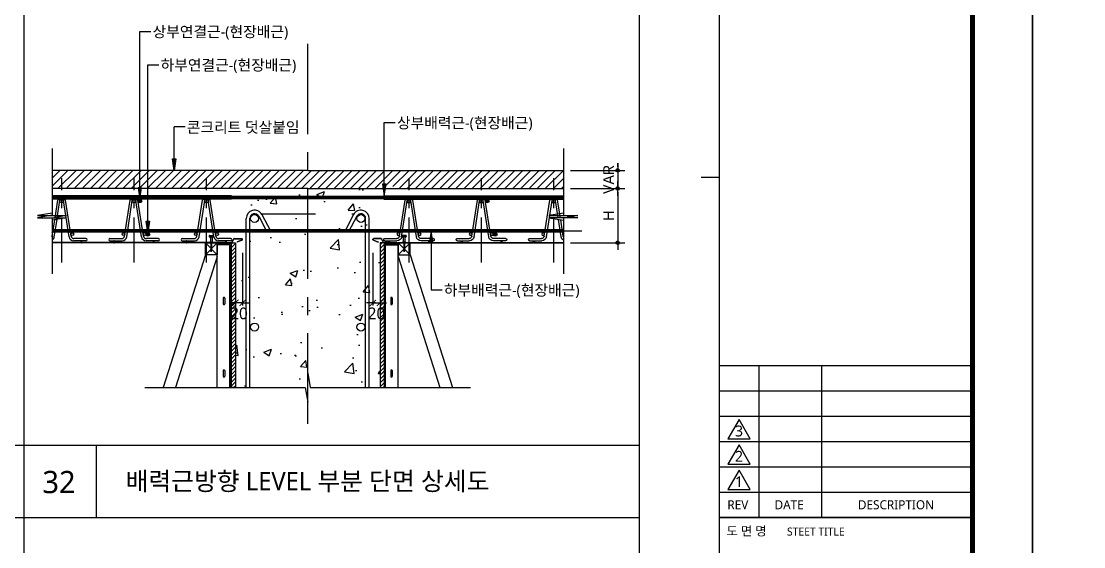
# Model space of a CAD drawing. Extents: x 10983 to 44623, y -18406 to 11294.
# Drawn here: x 33418 to 36354, y -4660 to -3208 of the extents above; entities that cross this region are included whole.
import ezdxf
from ezdxf.enums import TextEntityAlignment as Align

# ---------------------------------------------------------------- set-up
doc = ezdxf.new("R2010")
doc.units = 0
doc.header["$LTSCALE"] = 100
doc.header["$MEASUREMENT"] = 0
doc.header["$PDMODE"] = 3
doc.header["$PDSIZE"] = 10
for name, pattern in [('CEN', [62, 60, -1, 0, -1]), ('CENTERX2', [4, 2.5, -0.5, 0.5, -0.5]), ('HID', [2.5, 1.5, -1])]:
    doc.linetypes.add(name, pattern=pattern)
doc.layers.get('0').update_dxf_attribs({"linetype": 'CONTINUOUS'})
doc.layers.get('Defpoints').update_dxf_attribs({"color": 165, "linetype": 'CONTINUOUS'})
for name, color, linetype in [('-상부연결근', 4, 'CONTINUOUS'), ('-하부배력근', 3, 'CONTINUOUS'), ('-하부연결근', 4, 'CONTINUOUS'), ('DECK-CEN', 1, 'CEN'), ('DECK-CON', 2, 'CONTINUOUS'), ('DECK-DIM', 255, 'CONTINUOUS'), ('DECK-ETC STEEL', 6, 'CONTINUOUS'), ('DECK-HATCH', 251, 'CONTINUOUS'), ('DECK-LATTICE', 7, 'CONTINUOUS'), ('DECK-MAIN BAR', 2, 'CONTINUOUS'), ('DECK-PG', 4, 'CONTINUOUS'), ('DECK-RC', 251, 'CONTINUOUS'), ('DECK-RC(ETC)', 252, 'CONTINUOUS'), ('DECK-TABLE', 7, 'CONTINUOUS'), ('DECK-TEXT', 7, 'CONTINUOUS'), ('DECK-TITLE TEXT', 3, 'CONTINUOUS'), ('DECK-TRANS', 3, 'CONTINUOUS'), ('form', 7, 'CONTINUOUS'), ('form_TEX', 7, 'CONTINUOUS'), ('REVISION1', 10, 'CONTINUOUS')]:
    doc.layers.add(name, color=color, linetype=linetype)
doc.styles.get("Standard").update_dxf_attribs({"font": ''})
doc.styles.add('VICON TEXT', font='malgun.ttf')
doc.styles.add('돋음', font='Dotum.ttf')
doc.styles.add('맑은고딕', font='malgun.ttf')
doc.styles.get('STANDARD').set_extended_font_data('Haansoft Dotum')
doc.dimstyles.get("Standard").update_dxf_attribs({"dimtxt": 0.18, "dimasz": 0.18, "dimexe": 0.18, "dimexo": 0.0625, "dimgap": 0.09, "dimtad": 0, "dimtih": 1, "dimtoh": 1, "dimdec": 4, "dimzin": 0, "dimdsep": 46, "dimtxsty": 'STANDARD', "dimcen": 0.09, "dimadec": 0, "dimazin": 0, "dimtfac": 1, "dimtdec": 4, "dimtofl": 0, "dimtmove": 0, "dimatfit": 3, "dimfxl": 1, "dimtolj": 1, "dimtzin": 0, "dimarcsym": 0})
doc.dimstyles.new('STDECK-DIM 2', dxfattribs={"dimscale": 2.5, "dimtxt": 12, "dimasz": 7, "dimexe": 3, "dimexo": 3, "dimgap": 3, "dimtad": 1, "dimdec": 0, "dimlunit": 6, "dimtxsty": 'VICON TEXT', "dimblk": 'ARCHTICK', "dimcen": 2.5, "dimclrd": 7, "dimclre": 7, "dimclrt": 6, "dimadec": 0, "dimazin": 0, "dimtfac": 1, "dimtdec": 0, "dimtix": 1, "dimtmove": 0, "dimatfit": 3, "dimfxl": 1, "dimarcsym": 0})
pattern_1 = [(45, (6451.725, -5287.8665), (-5.3033009, 5.3033009), [])]

# ---------------------------------------------------------------- blocks, each defined once
blk = doc.blocks.new('DIMDOT')
at = {"color": 0}
blk.add_line((-2, 0), (2, 0), dxfattribs=at)
for radius in [0.5, 0.25]:
    blk.add_circle((0, 0), radius, dxfattribs=at)
blk = doc.blocks.new('*D195')
at = {"layer": 'DECK-DIM', "linetype": 'ByBlock', "lineweight": -2}
for p, q in [((35066.2, -3609.9), (35066.2, -3599.9)), ((34936.2, -3619.9), (35086.2, -3619.9)), ((35066.2, -3619.9), (35066.2, -3669.9)), ((34936.2, -3669.9), (35086.2, -3669.9)), ((35066.2, -3679.9), (35066.2, -3689.9))]:
    blk.add_line(p, q, dxfattribs=at)
at = {"layer": 'Defpoints', "color": 0, "ltscale": 0.5}
for p in [(34916.2, -3619.9), (34916.2, -3669.9), (35066.2, -3669.9)]:
    blk.add_point(p, dxfattribs=at)
at = {"layer": 'DECK-DIM', "lineweight": -2, "ltscale": 0.5, "xscale": 10, "yscale": 10, "zscale": 10}
for p, rotation in [((35066.2, -3619.9), 270), ((35066.2, -3669.9), 90)]:
    blk.add_blockref('DIMDOT', p, dxfattribs=dict(at, rotation=rotation))
at = {"layer": 'DECK-DIM', "color": 6, "ltscale": 0.5, "insert": (35041.2, -3644.9), "char_height": 30, "attachment_point": 5, "rotation": 90, "style": '돋음'}
blk.add_mtext('\\A1;VAR', dxfattribs=at)
blk = doc.blocks.new('*D196')
at = {"layer": 'DECK-DIM', "linetype": 'ByBlock', "lineweight": -2}
for p, q in [((34936.2, -3669.9), (35086.2, -3669.9)), ((35066.2, -3679.9), (35066.2, -3809.9)), ((34936.2, -3819.9), (35086.2, -3819.9))]:
    blk.add_line(p, q, dxfattribs=at)
at = {"layer": 'Defpoints', "color": 0, "ltscale": 0.5}
for p in [(34916.2, -3669.9), (34916.2, -3819.9), (35066.2, -3819.9)]:
    blk.add_point(p, dxfattribs=at)
at = {"layer": 'DECK-DIM', "lineweight": -2, "ltscale": 0.5, "xscale": 10, "yscale": 10, "zscale": 10}
for p, rotation in [((35066.2, -3669.9), 90), ((35066.2, -3819.9), 270)]:
    blk.add_blockref('DIMDOT', p, dxfattribs=dict(at, rotation=rotation))
at = {"layer": 'DECK-DIM', "color": 6, "ltscale": 0.5, "insert": (35041.2, -3744.9), "char_height": 30, "attachment_point": 5, "rotation": 90, "style": '돋음'}
blk.add_mtext('\\A1;H', dxfattribs=at)
blk = doc.blocks.new('_ArchTick')
at = {"color": 0, "linetype": 'ByBlock', "const_width": 0.15}
blk.add_lwpolyline([(-0.5, -0.5), (0.5, 0.5)], dxfattribs=at)
blk = doc.blocks.new('*D197')
at = {"layer": 'DECK-DIM', "color": 7, "lineweight": -2}
for p, q in [((34009.5, -3847.4), (34009.5, -3993.5)), ((34029.5, -3847.4), (34029.5, -3993.5)), ((34009.5, -3986), (33992, -3986)), ((34029.5, -3986), (34009.5, -3986)), ((34029.5, -3986), (34047, -3986))]:
    blk.add_line(p, q, dxfattribs=at)
at = {"layer": 'Defpoints', "color": 0, "ltscale": 0.5}
for p in [(34009.5, -3839.9), (34029.5, -3839.9), (34009.5, -3986)]:
    blk.add_point(p, dxfattribs=at)
at = {"layer": 'DECK-DIM', "color": 7, "lineweight": -2, "ltscale": 0.5, "xscale": 17.5, "yscale": 17.5, "zscale": 17.5}
blk.add_blockref('_ArchTick', (34009.5, -3986), dxfattribs=at)
at = {"layer": 'DECK-DIM', "color": 7, "lineweight": -2, "ltscale": 0.5, "xscale": 17.5, "yscale": 17.5, "zscale": 17.5, "rotation": 180}
blk.add_blockref('_ArchTick', (34029.5, -3986), dxfattribs=at)
at = {"layer": 'DECK-DIM', "color": 6, "ltscale": 0.5, "insert": (34019.5, -4015.3), "char_height": 32.5, "attachment_point": 5, "style": 'VICON TEXT'}
blk.add_mtext('20', dxfattribs=at)
blk = doc.blocks.new('*D198')
at = {"layer": 'DECK-DIM', "color": 7, "lineweight": -2}
for p, q in [((34389.5, -3847.4), (34389.5, -3993.5)), ((34409.5, -3847.4), (34409.5, -3993.5)), ((34389.5, -3986), (34372, -3986)), ((34389.5, -3986), (34409.5, -3986)), ((34409.5, -3986), (34427, -3986))]:
    blk.add_line(p, q, dxfattribs=at)
at = {"layer": 'Defpoints', "color": 0, "ltscale": 0.5}
for p in [(34389.5, -3839.9), (34409.5, -3839.9), (34409.5, -3986)]:
    blk.add_point(p, dxfattribs=at)
at = {"layer": 'DECK-DIM', "color": 7, "lineweight": -2, "ltscale": 0.5, "xscale": 17.5, "yscale": 17.5, "zscale": 17.5}
blk.add_blockref('_ArchTick', (34389.5, -3986), dxfattribs=at)
at = {"layer": 'DECK-DIM', "color": 7, "lineweight": -2, "ltscale": 0.5, "xscale": 17.5, "yscale": 17.5, "zscale": 17.5, "rotation": 180}
blk.add_blockref('_ArchTick', (34409.5, -3986), dxfattribs=at)
at = {"layer": 'DECK-DIM', "color": 6, "ltscale": 0.5, "insert": (34399.5, -4015.3), "char_height": 32.5, "attachment_point": 5, "style": 'VICON TEXT'}
blk.add_mtext('20', dxfattribs=at)
blk = doc.blocks.new('tg4')
at = {"layer": 'DECK-MAIN BAR'}
h = blk.add_hatch(color=256, dxfattribs=at)
h.dxf.hatch_style = 1
h.paths.add_polyline_path([(7710.5, 42136.7, 0.414214), (7705.5, 42131.7, 0.414214), (7710.5, 42126.7)])
h.paths.add_polyline_path([(7735.8, 42040.8, 1), (7743.8, 42040.8, 1)])
h.paths.add_polyline_path([(7710.5, 42136.7), (7710.5, 42126.7, 0.414214), (7715.5, 42131.7, 0.414214)])
edge = h.paths.add_edge_path()
edge.add_line((7683.8, 42043.8), (7683.8, 42037.7))
edge.add_arc((7681.2, 42040.7), 4, 310.4298, 409.5702)
h = blk.add_hatch(color=256, dxfattribs=at)
h.dxf.hatch_style = 1
h.paths.add_polyline_path([(7877.2, 42040.7, 1), (7885.2, 42040.7, 1)])
h.paths.add_polyline_path([(7910.5, 42136.7, 0.414214), (7905.5, 42131.7, 0.414214), (7910.5, 42126.7)])
h.paths.add_polyline_path([(7935.8, 42040.8, 1), (7943.8, 42040.8, 1)])
h.paths.add_polyline_path([(7910.5, 42136.7), (7910.5, 42126.7, 0.414214), (7915.5, 42131.7, 0.414214)])
h = blk.add_hatch(color=256, dxfattribs=at)
h.dxf.hatch_style = 1
h.paths.add_polyline_path([(8077.2, 42040.7, 1), (8085.2, 42040.7, 1)])
h.paths.add_polyline_path([(8110.5, 42136.7, 0.414214), (8105.5, 42131.7, 0.414214), (8110.5, 42126.7)])
h.paths.add_polyline_path([(8135.8, 42040.8, 1), (8143.8, 42040.8, 1)])
h.paths.add_polyline_path([(8110.5, 42136.7), (8110.5, 42126.7, 0.414214), (8115.5, 42131.7, 0.414214)])
at = {"layer": 'DECK-CEN', "linetype": 'CENTERX2', "ltscale": 0.5}
for p, q in [((7710.5, 41961.8), (7710.5, 42195.4)), ((7910.5, 41961.8), (7910.5, 42195.4)), ((8110.5, 41961.8), (8110.5, 42195.4))]:
    blk.add_line(p, q, dxfattribs=at)
at = {"layer": 'DECK-LATTICE', "ltscale": 0.5}
for p, q in [((8179.9, 42146.7), (7683.8, 42146.7)), ((8179.9, 42136.7), (7683.8, 42136.7)), ((7692.2, 42085.7), (7699.7, 42134.3)), ((7698.3, 42085.7), (7705.7, 42133.6)), ((7730.8, 42033.2), (7715.2, 42133.6)), ((7736.6, 42035), (7721.2, 42134.3)), ((7884.3, 42035), (7899.7, 42134.3)), ((7890.1, 42033.2), (7905.7, 42133.6)), ((7930.8, 42033.2), (7915.2, 42133.6)), ((7936.6, 42035), (7921.2, 42134.3)), ((8084.3, 42035), (8099.7, 42134.3)), ((8090.1, 42033.2), (8105.7, 42133.6)), ((8130.8, 42033.2), (8115.2, 42133.6)), ((8136.6, 42035), (8121.2, 42134.3)), ((7690.1, 42033.2), (7697.6, 42081.1)), ((7684.3, 42035), (7691.3, 42080)), ((7777.5, 42028.2), (7744.5, 42028.2)), ((7843.5, 42028.2), (7876.4, 42028.2)), ((7977.5, 42028.2), (7944.5, 42028.2)), ((8043.5, 42028.2), (8076.4, 42028.2)), ((8177.5, 42028.2), (8144.5, 42028.2)), ((7777.5, 42022.2), (7743.7, 42022.2)), ((7843.5, 42022.2), (7877.3, 42022.2)), ((7977.5, 42022.2), (7943.7, 42022.2)), ((8043.5, 42022.2), (8077.3, 42022.2)), ((8177.5, 42022.2), (8143.7, 42022.2))]:
    blk.add_line(p, q, dxfattribs=at)
for centre, radius, start, end in [((7702.7, 42133.7), 3.01, 349.5852, 169.9415), ((7718.2, 42133.7), 3.01, 10.0585, 190.4148), ((7902.7, 42133.7), 3.01, 349.5852, 169.9415), ((7918.2, 42133.7), 3.01, 10.0585, 190.4148), ((8102.7, 42133.7), 3.01, 349.5852, 169.9415), ((8118.2, 42133.7), 3.01, 10.0585, 190.4148), ((7676.4, 42036.2), 8, 336.4782, 351.1777), ((7677.3, 42035.2), 13, 299.8906, 351.1777), ((7743.7, 42035.2), 13, 188.8223, 270), ((7744.5, 42036.2), 8, 188.8223, 270), ((7777.5, 42025.2), 3, 270, 90), ((7843.5, 42025.2), 3, 90, 270), ((7876.4, 42036.2), 8, 270, 351.1777), ((7877.3, 42035.2), 13, 270, 351.1777), ((7943.7, 42035.2), 13, 188.8223, 270), ((7944.5, 42036.2), 8, 188.8223, 270), ((7977.5, 42025.2), 3, 270, 90), ((8043.5, 42025.2), 3, 90, 270), ((8076.4, 42036.2), 8, 270, 351.1777), ((8077.3, 42035.2), 13, 270, 351.1777), ((8143.7, 42035.2), 13, 188.8223, 270), ((8144.5, 42036.2), 8, 188.8223, 270), ((8177.5, 42025.2), 3, 270, 90)]:
    blk.add_arc(centre, radius, start, end, dxfattribs=at)
at = {"layer": 'DECK-MAIN BAR', "ltscale": 0.5}
for centre, radius in [((7710.5, 42131.7), 5), ((7910.5, 42131.7), 5), ((8110.5, 42131.7), 5), ((7739.8, 42040.8), 4), ((7881.2, 42040.7), 4), ((7939.8, 42040.8), 4), ((8081.2, 42040.7), 4), ((8139.8, 42040.8), 4)]:
    blk.add_circle(centre, radius, dxfattribs=at)
blk.add_arc((7681.2, 42040.7), 4, 310.4298, 49.5702, dxfattribs=at)
at = {"layer": 'DECK-PG'}
for p, q in [((8180.8, 42017.8), (8186.1, 42027.5)), ((8181.3, 42017.5), (8186.6, 42027.2)), ((8187.4, 42028.2), (8208.1, 42028.2)), ((8187.4, 42027.7), (8208.1, 42027.7)), ((8208.7, 42023.9), (8195.4, 42019.1)), ((8208.6, 42023.9), (8195.4, 42019.1)), ((8208.9, 42023.5), (8195.5, 42018.6)), ((7764, 42021.2), (7764, 42018.7)), ((7764.5, 42018.7), (7764.5, 42021.2)), ((7765, 42021.2), (7765, 42017.5)), ((7765, 42018.7), (7765, 42020.7)), ((7765.5, 42021.2), (7765.5, 42017.2)), ((7766, 42017.5), (7766, 42021.2)), ((7854, 42021.2), (7854, 42018.7)), ((7854.5, 42018.7), (7854.5, 42021.2)), ((7855, 42021.2), (7855, 42017.5)), ((7855, 42018.7), (7855, 42020.7)), ((7855.5, 42021.2), (7855.5, 42017.2)), ((7856, 42017.5), (7856, 42021.2)), ((7964, 42021.2), (7964, 42018.7)), ((7964.5, 42018.7), (7964.5, 42021.2)), ((7965, 42021.2), (7965, 42017.5)), ((7965, 42018.7), (7965, 42020.7)), ((7965.5, 42021.2), (7965.5, 42017.2)), ((7966, 42017.5), (7966, 42021.2)), ((8054, 42021.2), (8054, 42018.7)), ((8054.5, 42018.7), (8054.5, 42021.2)), ((8055, 42021.2), (8055, 42017.5)), ((8055, 42018.7), (8055, 42020.7)), ((8055.5, 42021.2), (8055.5, 42017.2)), ((8056, 42017.5), (8056, 42021.2)), ((8164, 42021.2), (8164, 42018.7)), ((8164.5, 42018.7), (8164.5, 42021.2)), ((8165, 42021.2), (8165, 42017.5)), ((8165, 42018.7), (8165, 42020.7)), ((8165.5, 42021.2), (8165.5, 42017.2)), ((8166, 42017.5), (8166, 42021.2)), ((8166, 42016.7), (8179.9, 42016.7)), ((8166.2, 42017.2), (8179.9, 42017.2)), ((8195.4, 42019.1), (8195.5, 42018.6))]:
    blk.add_line(p, q, dxfattribs=at)
at = {"layer": 'DECK-PG', "ltscale": 0.5}
for p, q in [((7764.7, 42017.2), (7683.8, 42017.2)), ((7765, 42016.7), (7683.8, 42016.7)), ((7855, 42016.7), (7766, 42016.7)), ((7854.7, 42017.2), (7766.2, 42017.2)), ((7965, 42016.7), (7856, 42016.7)), ((7964.7, 42017.2), (7856.2, 42017.2)), ((8055, 42016.7), (7966, 42016.7)), ((8054.7, 42017.2), (7966.2, 42017.2)), ((8165, 42016.7), (8056, 42016.7)), ((8164.7, 42017.2), (8056.2, 42017.2))]:
    blk.add_line(p, q, dxfattribs=at)
at = {"layer": 'DECK-PG'}
for centre, radius, start, end in [((8187.4, 42026.8), 1.46, 90, 151.3895), ((8187.4, 42026.8), 0.955, 90, 151.3895), ((8208.1, 42025.8), 2.46, 290, 90), ((8208.1, 42025.8), 1.96, 290, 90), ((7765, 42021.2), 1, 0, 180), ((7765, 42021.2), 1, 0, 180), ((7764.5, 42018.7), 0.5, 180, 0), ((7765, 42021.2), 0.5, 0, 180), ((7764.7, 42017.5), 0.25, 270, 0), ((7765, 42017.2), 0.5, 270, 0), ((7766, 42017.2), 0.5, 180, 270), ((7766.2, 42017.5), 0.25, 180, 270), ((7855, 42021.2), 1, 0, 180), ((7855, 42021.2), 1, 0, 180), ((7854.5, 42018.7), 0.5, 180, 0), ((7855, 42021.2), 0.5, 0, 180), ((7854.7, 42017.5), 0.25, 270, 0), ((7855, 42017.2), 0.5, 270, 0), ((7856, 42017.2), 0.5, 180, 270), ((7856.2, 42017.5), 0.25, 180, 270), ((7965, 42021.2), 1, 0, 180), ((7965, 42021.2), 1, 0, 180), ((7964.5, 42018.7), 0.5, 180, 0), ((7965, 42021.2), 0.5, 0, 180), ((7964.7, 42017.5), 0.25, 270, 0), ((7965, 42017.2), 0.5, 270, 0), ((7966, 42017.2), 0.5, 180, 270), ((7966.2, 42017.5), 0.25, 180, 270), ((8055, 42021.2), 1, 0, 180), ((8055, 42021.2), 1, 0, 180), ((8054.5, 42018.7), 0.5, 180, 0), ((8055, 42021.2), 0.5, 0, 180), ((8054.7, 42017.5), 0.25, 270, 0), ((8055, 42017.2), 0.5, 270, 0), ((8056, 42017.2), 0.5, 180, 270), ((8056.2, 42017.5), 0.25, 180, 270), ((8165, 42021.2), 1, 0, 180), ((8165, 42021.2), 1, 0, 180), ((8164.5, 42018.7), 0.5, 180, 0), ((8165, 42021.2), 0.5, 0, 180), ((8164.7, 42017.5), 0.25, 270, 0), ((8165, 42017.2), 0.5, 270, 0), ((8166, 42017.2), 0.5, 180, 270), ((8166.2, 42017.5), 0.25, 180, 270), ((8179.9, 42018.3), 1.05, 270, 331.3895), ((8179.9, 42018.3), 1.55, 270, 331.3895)]:
    blk.add_arc(centre, radius, start, end, dxfattribs=at)

msp = doc.modelspace()

# ---------------------------------------------------------------- hatches: boundary and pattern name
at = {"layer": '-상부연결근', "linetype": 'ByBlock'}
h = msp.add_hatch(color=0, dxfattribs=at)
h.paths.add_polyline_path([(33750.3, -3668.4), (33745.6, -3668.4), (33745.6, -3699.9)])
h.paths.add_polyline_path([(33745.6, -3668.4), (33740.9, -3668.4), (33745.6, -3699.9)])
at = {"layer": '-상부연결근'}
h = msp.add_hatch(color=256, dxfattribs=at)
h.dxf.hatch_style = 1
h.paths.add_polyline_path([(33750.6, -3704.9, 1), (33740.6, -3704.9, 1)])
h = msp.add_hatch(color=256, dxfattribs=at)
h.dxf.hatch_style = 1
h.paths.add_polyline_path([(34710.6, -3704.9, 1), (34700.6, -3704.9, 1)])
at = {"layer": '-하부배력근', "linetype": 'ByBlock'}
h = msp.add_hatch(color=0, dxfattribs=at)
h.paths.add_polyline_path([(34546.1, -3818.3), (34550.8, -3818.3), (34550.8, -3786.9)])
h.paths.add_polyline_path([(34550.8, -3818.3), (34555.5, -3818.3), (34550.8, -3786.9)])
at = {"layer": '-하부연결근', "linetype": 'ByBlock'}
h = msp.add_hatch(color=0, dxfattribs=at)
h.paths.add_polyline_path([(33767.8, -3791.8), (33767.8, -3760.4), (33763.1, -3760.4)])
h.paths.add_polyline_path([(33767.8, -3791.8), (33772.5, -3760.4), (33767.8, -3760.4)])
at = {"layer": '-하부연결근'}
h = msp.add_hatch(color=256, dxfattribs=at)
h.dxf.hatch_style = 1
h.paths.add_polyline_path([(33772.8, -3796.8, 1), (33762.8, -3796.8, 1)])
h = msp.add_hatch(color=256, dxfattribs=at)
h.dxf.hatch_style = 1
h.paths.add_polyline_path([(34732.8, -3796.9, 1), (34722.8, -3796.9, 1)])
at = {"linetype": 'ByBlock'}
h = msp.add_hatch(color=256, dxfattribs=at)
h.paths.add_polyline_path([(33835.8, -3588.4), (33840.5, -3588.4), (33840.5, -3619.9)])
h.paths.add_polyline_path([(33840.5, -3588.4), (33845.2, -3588.4), (33840.5, -3619.9)])
h = msp.add_hatch(color=256, dxfattribs=at)
h.paths.add_polyline_path([(34425.9, -3658.4), (34421.1, -3658.4), (34421.1, -3689.9)])
h.paths.add_polyline_path([(34421.1, -3658.4), (34416.4, -3658.4), (34421.1, -3689.9)])
at = {"layer": 'DECK-HATCH', "linetype": 'ByBlock'}
h = msp.add_hatch(dxfattribs=at)
h.set_pattern_fill('ANSI31', color=256, scale=5, style=0)
h.set_pattern_definition([(45, (-7725969.923, -2456209.229), (-11.225320152, 11.225320152), [])])
h.paths.add_polyline_path([(34209.5, -3619.9), (33502.8, -3619.9), (33502.8, -3669.9), (34209.5, -3669.9)])
h.paths.add_polyline_path([(34441.4, -3619.9), (34209.5, -3619.9), (34209.5, -3669.9), (34438.4, -3669.9), (34436.6, -3658.3), (34441.4, -3658.3)])
h.paths.add_polyline_path([(34513.6, -3619.9), (34441.4, -3619.9), (34441.4, -3658.3), (34446.1, -3658.3), (34444.3, -3669.9), (34509.1, -3669.9), (34508.9, -3668.4), (34513.6, -3668.4)])
h.paths.add_polyline_path([(34916.2, -3619.9), (34513.6, -3619.9), (34513.6, -3668.4), (34518.3, -3668.4), (34518.1, -3669.9), (34916.2, -3669.9)])
at = {"layer": 'DECK-HATCH'}
h = msp.add_hatch(dxfattribs=at)
h.set_pattern_fill('AR-CONC', color=256, scale=30, style=0)
h.set_pattern_definition([(50, (6451.72, -5287.87), (215.178, -18.8256), [22.5, -247.5]), (355, (6451.72, -5287.87), (-41.6254, 225.6576), [18, -198]), (100.45144, (6469.66, -5289.44), (173.5527, 206.832), [19.122, -210.3426]), (46.1842, (6451.72, -5227.87), (320.1724, -49.6558), [33.75, -371.25]), (96.6356, (6478.4, -5232), (280.3986, 292.2356), [28.683, -315.514]), (351.1842, (6451.72, -5227.87), (280.3986, 292.2356), [27, -297]), (21, (6481.72, -5242.87), (179.0721, -120.7857), [22.5, -247.5]), (326, (6481.72, -5242.87), (72.9946, 217.545), [18, -198]), (71.45144, (6496.65, -5252.93), (252.0667, 96.7593), [19.122, -210.3426]), (37.5, (6451.725, -5287.87), (3.64796, 99.86816), [0, -195.6, 0, -201, 0, -198.75]), (7.5, (6451.72, -5287.87), (78.92086, 118.3235), [0, -114.6, 0, -191.1, 0, -75.75]), (327.5, (6384.825, -5287.87), (160.14673, -6.76646), [0, -75, 0, -234, 0, -310.5]), (317.5, (6354.82, -5287.87), (174.95585, 30.0315), [0, -97.5, 0, -155.4, 0, -220.5])])
h.paths.add_polyline_path([(34209.5, -3669.9), (34009.5, -3669.9), (34009.5, -4220), (34202.4, -4220), (34209.5, -4260), (34209.5, -4180)])
h.paths.add_polyline_path([(34409.5, -3669.9), (34209.5, -3669.9), (34209.5, -4180), (34216.5, -4220), (34409.5, -4220)])
at = {"layer": 'DECK-HATCH', "linetype": 'ByBlock'}
h = msp.add_hatch(dxfattribs=at)
h.set_pattern_fill('ANSI31', color=256, scale=60, style=0)
h.set_pattern_definition(pattern_1)
h.paths.add_polyline_path([(34009.5, -3819.9), (33997.5, -3819.9), (33997.5, -4220), (34009.5, -4220)])
h.paths.add_polyline_path([(33990.2, -3938.5), (34048.8, -3938.5), (34048.8, -3983.5), (33990.2, -3983.5)], flags=9)
h = msp.add_hatch(dxfattribs=at)
h.set_pattern_fill('ANSI31', color=256, scale=60, style=0)
h.set_pattern_definition(pattern_1)
h.paths.add_polyline_path([(34421.5, -3819.9), (34409.5, -3819.9), (34409.5, -4220), (34421.5, -4220)])
h.paths.add_polyline_path([(34402.2, -3938.5), (34460.8, -3938.5), (34460.8, -3983.5), (34402.2, -3983.5)], flags=9)

# ---------------------------------------------------------------- linework, layer by layer
at = {"layer": '-상부연결근', "color": 0, "linetype": 'ByBlock'}
for p, q in [((33745.6, -3236.1), (33775.6, -3236.1)), ((33745.6, -3699.9), (33745.6, -3236.1))]:
    msp.add_line(p, q, dxfattribs=at)
msp.add_lwpolyline([(33750.3, -3668.4), (33740.9, -3668.4), (33745.6, -3699.9), (33750.3, -3668.4)], dxfattribs=at)
at = {"layer": '-상부연결근'}
for centre in [(33745.6, -3704.9), (34705.6, -3704.9)]:
    msp.add_circle(centre, 5, dxfattribs=at)
at = {"layer": '-하부배력근'}
msp.add_line((34461, -3786.9), (34967, -3786.9), dxfattribs=at)
at = {"layer": '-하부배력근', "color": 0, "linetype": 'ByBlock'}
for p, q in [((34550.8, -3786.9), (34550.8, -3950)), ((34550.8, -3950), (34580.8, -3950))]:
    msp.add_line(p, q, dxfattribs=at)
msp.add_lwpolyline([(34546.1, -3818.3), (34555.5, -3818.3), (34550.8, -3786.9), (34546.1, -3818.3)], dxfattribs=at)
at = {"layer": '-하부연결근', "color": 0, "linetype": 'ByBlock'}
for p, q in [((33767.8, -3328.3), (33797.8, -3328.3)), ((33767.8, -3791.8), (33767.8, -3328.3))]:
    msp.add_line(p, q, dxfattribs=at)
msp.add_lwpolyline([(33763.1, -3760.4), (33772.5, -3760.4), (33767.8, -3791.8), (33763.1, -3760.4)], dxfattribs=at)
at = {"layer": '-하부연결근'}
for centre in [(33767.8, -3796.8), (34727.8, -3796.9)]:
    msp.add_circle(centre, 5, dxfattribs=at)
at = {"linetype": 'ByBlock'}
for p, q in [((34421.1, -3487.9), (34451.1, -3487.9)), ((34421.1, -3689.9), (34421.1, -3487.9)), ((33840.5, -3619.9), (33840.5, -3500.1)), ((33870.5, -3500.1), (33840.5, -3500.1))]:
    msp.add_line(p, q, dxfattribs=at)
for points in [[(33835.8, -3588.4), (33845.2, -3588.4), (33840.5, -3619.9), (33835.8, -3588.4)], [(34425.9, -3658.4), (34416.4, -3658.4), (34421.1, -3689.9), (34425.9, -3658.4)]]:
    msp.add_lwpolyline(points, dxfattribs=at)
at = {"layer": 'DECK-CEN', "linetype": 'CENTERX2'}
msp.add_line((34209.5, -4320), (34209.5, -3248), dxfattribs=at)
at = {"layer": 'DECK-CON'}
for p, q in [((34209.5, -3619.9), (33502.8, -3619.9)), ((34209.5, -3619.9), (34916.2, -3619.9)), ((34209.5, -3669.9), (33502.8, -3669.9)), ((34209.5, -3669.9), (34916.2, -3669.9))]:
    msp.add_line(p, q, dxfattribs=at)
for points in [[(33502.8, -3559.9), (33502.8, -3737.8), (33462.8, -3744.9), (33542.8, -3744.9), (33502.8, -3751.9), (33502.8, -3899.9)], [(34916.2, -3559.9), (34916.2, -3737.8), (34876.2, -3744.9), (34956.2, -3744.9), (34916.2, -3751.9), (34916.2, -3899.9)], [(33502.8, -3595.9), (33502.8, -3743.8), (33462.8, -3750.9), (33542.8, -3750.9), (33502.8, -3757.9), (33502.8, -3905.9)], [(34916.2, -3595.9), (34916.2, -3743.8), (34956.2, -3750.9), (34876.2, -3750.9), (34916.2, -3757.9), (34916.2, -3905.9)], [(33759.5, -4220), (34202.4, -4220), (34209.5, -4260), (34209.5, -4180), (34216.5, -4220), (34659.5, -4220)]]:
    msp.add_lwpolyline(points, dxfattribs=at)
for points in [[(33997.5, -3819.9), (34009.5, -3819.9), (34009.5, -4220), (33997.5, -4220)], [(34421.5, -3819.9), (34409.5, -3819.9), (34409.5, -4220), (34421.5, -4220)]]:
    msp.add_lwpolyline(points, close=True, dxfattribs=at)
at = {"layer": 'DECK-ETC STEEL'}
for points in [[(33994.5, -3819.9), (33997.5, -3819.9), (33997.5, -4220), (33994.5, -4220), (33994.5, -3825.9), (33959.5, -3825.9), (33959.5, -3822.9), (33994.5, -3822.9), (33994.5, -3819.9), (33997.5, -3819.9)], [(34424.5, -3819.9), (34421.5, -3819.9), (34421.5, -4220), (34424.5, -4220), (34424.5, -3825.9), (34459.5, -3825.9), (34459.5, -3822.9), (34424.5, -3822.9), (34424.5, -3819.9), (34421.5, -3819.9)]]:
    msp.add_lwpolyline(points, dxfattribs=at)
at = {"layer": 'DECK-RC'}
for p, q in [((34039.5, -4220), (34039.5, -3752.9)), ((34049.5, -4220), (34049.5, -3752.9)), ((34074, -3746.8), (34096.5, -3789.8)), ((34082.9, -3742.2), (34105.3, -3785.2)), ((34336.1, -3742.2), (34313.6, -3785.2)), ((34345, -3746.8), (34322.5, -3789.8)), ((34369.5, -4220), (34369.5, -3752.9)), ((34379.5, -4220), (34379.5, -3752.9)), ((34096.5, -3789.8), (34105.3, -3785.2)), ((34322.5, -3789.8), (34313.6, -3785.2))]:
    msp.add_line(p, q, dxfattribs=at)
at = {"layer": 'DECK-RC', "linetype": 'HID'}
msp.add_line((34081.4, -3739.9), (34337.5, -3739.9), dxfattribs=at)
at = {"layer": 'DECK-RC'}
for centre in [(34062.5, -3752.9), (34356.5, -3752.9), (34062.5, -4052.9), (34356.5, -4052.9)]:
    msp.add_circle(centre, 11, dxfattribs=at)
for centre, radius, start, end in [((34062.5, -3752.9), 23, 27.5898, 180), ((34062.5, -3752.9), 13, 27.5824, 180), ((34356.5, -3752.9), 23, 0, 152.4102), ((34356.5, -3752.9), 13, 0, 152.4176)]:
    msp.add_arc(centre, radius, start, end, dxfattribs=at)
at = {"layer": 'DECK-RC(ETC)'}
for p, q in [((33937, -3800.9), (33937, -3802.9)), ((33938, -3799.9), (33948, -3799.9)), ((33938, -3803.9), (33948, -3803.9)), ((33940.7, -3806.2), (33940.7, -3816.6)), ((33945.3, -3806.2), (33945.3, -3816.6)), ((33949, -3800.9), (33949, -3802.9)), ((34470, -3800.9), (34470, -3802.9)), ((34481, -3799.9), (34471, -3799.9)), ((34481, -3803.9), (34471, -3803.9)), ((34473.7, -3806.2), (34473.7, -3816.6)), ((34478.3, -3806.2), (34478.3, -3816.6)), ((34482, -3800.9), (34482, -3802.9)), ((33959.5, -3852.9), (33926.5, -3819.9)), ((33926.5, -3852.9), (33959.5, -3819.9)), ((33939, -3818.5), (33939, -3819.3)), ((33939.6, -3817.9), (33940.1, -3817.9)), ((33939.6, -3819.9), (33946.4, -3819.9)), ((33940.1, -3817.9), (33945.9, -3817.9)), ((33942, -3817.9), (33944, -3817.9)), ((33942, -3819.9), (33942, -3840.4)), ((33942, -3840.4), (33943, -3845.4)), ((33943, -3845.4), (33944, -3840.4)), ((33944, -3819.9), (33944, -3840.4)), ((33945.9, -3817.9), (33946.4, -3817.9)), ((33947, -3818.5), (33947, -3819.3)), ((33959.5, -4220), (33959.5, -3825.9)), ((34459.5, -3852.9), (34492.5, -3819.9)), ((34492.5, -3852.9), (34459.5, -3819.9)), ((34459.5, -4220), (34459.5, -3825.9)), ((34472, -3818.5), (34472, -3819.3)), ((34473.1, -3817.9), (34472.6, -3817.9)), ((34479.4, -3819.9), (34472.6, -3819.9)), ((34478.9, -3817.9), (34473.1, -3817.9)), ((34477, -3817.9), (34475, -3817.9)), ((34475, -3819.9), (34475, -3840.4)), ((34476, -3845.4), (34475, -3840.4)), ((34477, -3840.4), (34476, -3845.4)), ((34477, -3819.9), (34477, -3840.4)), ((34479.4, -3817.9), (34478.9, -3817.9)), ((34480, -3818.5), (34480, -3819.3)), ((33926.5, -3852.9), (33809.5, -4220)), ((33959.5, -3858), (33844.1, -4220)), ((34459.5, -3858), (34574.8, -4220)), ((34492.5, -3852.9), (34609.5, -4220)), ((33976, -3972.9), (33976, -3988.9)), ((33980, -3972.9), (33980, -3988.9)), ((34439, -3972.9), (34439, -3988.9)), ((34443, -3972.9), (34443, -3988.9)), ((33976, -4172.9), (33976, -4188.9)), ((33980, -4172.9), (33980, -4188.9)), ((34439, -4172.9), (34439, -4188.9)), ((34443, -4172.9), (34443, -4188.9))]:
    msp.add_line(p, q, dxfattribs=at)
for points in [[(33926.5, -3819.9), (33959.5, -3819.9), (33959.5, -3852.9), (33926.5, -3852.9), (33926.5, -3819.9)], [(34492.5, -3819.9), (34459.5, -3819.9), (34459.5, -3852.9), (34492.5, -3852.9), (34492.5, -3819.9)]]:
    msp.add_lwpolyline(points, dxfattribs=at)
for centre, radius, start, end in [((33938, -3800.9), 1, 90, 180), ((33938, -3802.9), 1, 180, 270), ((33937.9, -3806.6), 2.75, 7.7709, 89.4479), ((33939.3, -3816.5), 1.39, 281.7725, 355.1369), ((33948, -3806.6), 2.75, 90.5521, 172.2291), ((33946.7, -3816.5), 1.39, 184.8631, 258.2275), ((33948, -3800.9), 1, 0, 90), ((33948, -3802.9), 1, 270, 0), ((34471, -3800.9), 1, 90, 180), ((34471, -3802.9), 1, 180, 270), ((34470.9, -3806.6), 2.75, 7.7709, 89.4479), ((34472.3, -3816.5), 1.39, 281.7725, 355.1369), ((34481, -3806.6), 2.75, 90.5521, 172.2291), ((34479.7, -3816.5), 1.39, 184.8631, 258.2275), ((34481, -3800.9), 1, 0, 90), ((34481, -3802.9), 1, 270, 0), ((33939.6, -3818.5), 0.6, 90, 180), ((33939.6, -3819.3), 0.6, 180, 270), ((33946.4, -3818.5), 0.6, 0, 90), ((33946.4, -3819.3), 0.6, 270, 0), ((34472.6, -3818.5), 0.6, 90, 180), ((34472.6, -3819.3), 0.6, 180, 270), ((34479.4, -3818.5), 0.6, 0, 90), ((34479.4, -3819.3), 0.6, 270, 0), ((33978, -3972.9), 2, 0, 180), ((33978, -3972.9), 2, 0, 180), ((33978, -3988.9), 2, 180, 0), ((34441, -3972.9), 2, 0, 180), ((34441, -3972.9), 2, 0, 180), ((34441, -3988.9), 2, 180, 0), ((33978, -4172.9), 2, 0, 180), ((33978, -4172.9), 2, 0, 180), ((33978, -4188.9), 2, 180, 0), ((34441, -4172.9), 2, 0, 180), ((34441, -4172.9), 2, 0, 180), ((34441, -4188.9), 2, 180, 0)]:
    msp.add_arc(centre, radius, start, end, dxfattribs=at)
at = {"layer": 'DECK-TABLE', "ltscale": 0.5}
for p, q in [((33425.1, -1280.1), (33425.1, -6230.1)), ((35125.1, -4380.1), (28325.1, -4380.1)), ((33625.1, -4380.1), (33625.1, -4580.1)), ((35125.1, -4580.1), (28325.1, -4580.1))]:
    msp.add_line(p, q, dxfattribs=at)
msp.add_lwpolyline([(28325.1, -1280.1), (35125.1, -1280.1), (35125.1, -6230.1), (28325.1, -6230.1)], close=True, dxfattribs=at)
at = {"layer": 'DECK-TRANS', "ltscale": 0.5, "const_width": 10}
for points in [[(33502.8, -3694.9), (34916.2, -3694.9)], [(33502.8, -3786.9), (34916.2, -3786.9)]]:
    msp.add_lwpolyline(points, dxfattribs=at)
at = {"layer": 'Defpoints'}
for points in [[(27802.5, -6526.2), (36212.5, -6526.2), (36212.5, -586.2), (27802.5, -586.2)], [(36212.5, -6526.2), (44622.5, -6526.2), (44622.5, -586.2), (36212.5, -586.2)]]:
    msp.add_lwpolyline(points, close=True, dxfattribs=at)
at = {"layer": 'form', "color": 30}
for p, q in [((35346.8, -980.1), (35346.8, -6298.4)), ((35346.8, -3639.3), (35296.8, -3639.3))]:
    msp.add_line(p, q, dxfattribs=at)
at = {"layer": 'form', "ltscale": 2}
for p, q in [((35346.8, -4158.7), (36046.1, -4158.7)), ((35455.9, -4158.7), (35455.9, -4578.7)), ((35629.7, -4158.7), (35629.7, -4578.7)), ((35346.8, -4228.7), (36046.1, -4228.7)), ((35346.8, -4298.7), (36046.1, -4298.7)), ((35346.8, -4368.7), (36046.1, -4368.7)), ((35346.8, -4438.7), (36046.1, -4438.7)), ((35346.8, -4508.7), (36046.1, -4508.7)), ((36046.8, -4578.7), (35346.8, -4578.7)), ((35346.8, -4578.7), (36046.8, -4578.7))]:
    msp.add_line(p, q, dxfattribs=at)
at = {"layer": 'form', "color": 30, "ltscale": 0.5}
msp.add_line((35346.8, -4578.7), (36046.1, -4578.7), dxfattribs=at)
at = {"layer": 'form', "color": 30, "const_width": 14.2}
msp.add_lwpolyline([(28093.2, -980.1), (28093.2, -6298.4), (36046.8, -6298.4), (36046.8, -980.1)], close=True, dxfattribs=at)
at = {"layer": 'REVISION1', "ltscale": 2}
for points in [[(35401.5, -4307.7), (35370.5, -4361.5), (35432.6, -4361.5), (35401.5, -4307.7)], [(35401.5, -4377.7), (35370.5, -4431.5), (35432.6, -4431.5), (35401.5, -4377.7)], [(35401.5, -4447.7), (35370.5, -4501.5), (35432.6, -4501.5), (35401.5, -4447.7)]]:
    msp.add_lwpolyline(points, dxfattribs=at)

# ---------------------------------------------------------------- block references
at = {"layer": 'DECK-LATTICE'}
msp.add_blockref('tg4', (25819, -45836.6), dxfattribs=at)
at = {"layer": 'DECK-LATTICE', "xscale": -1}
msp.add_blockref('tg4', (42599.9, -45836.6), dxfattribs=at)

# ---------------------------------------------------------------- texts
at = {"layer": '-상부연결근', "color": 0, "style": 'VICON TEXT'}
msp.add_text('상부연결근-(현장배근)', height=30, dxfattribs=at).set_placement((33780.7, -3251.9))
at = {"layer": '-하부배력근', "color": 0, "style": 'VICON TEXT'}
msp.add_text('하부배력근-(현장배근)', height=30, dxfattribs=at).set_placement((34585.9, -3965.8))
at = {"layer": '-하부연결근', "color": 0, "style": 'VICON TEXT'}
msp.add_text('하부연결근-(현장배근)', height=30, dxfattribs=at).set_placement((33802.9, -3344.1))
at = {"layer": 'DECK-TEXT', "style": 'VICON TEXT'}
for s, p in [('콘크리트 덧살붙임', (33875.4, -3515.9)), ('상부배력근-(현장배근)', (34456.2, -3503.7))]:
    msp.add_text(s, height=30, dxfattribs=at).set_placement(p)
at = {"layer": 'DECK-TITLE TEXT', "color": 3, "style": 'VICON TEXT'}
for s, height, p in [('32', 61.43, (33476.3, -4511.6)), ('배력근방향 LEVEL 부분 단면 상세도', 50.257, (33706.1, -4503.8))]:
    msp.add_text(s, height=height, dxfattribs=at).set_placement(p)
at = {"layer": 'form_TEX', "style": 'VICON TEXT'}
for s, p in [('REV', (35369.2, -4556.2)), ('DATE', (35499.7, -4556.2)), ('DESCRIPTION', (35730, -4556.2))]:
    msp.add_text(s, height=25, dxfattribs=at).set_placement(p)
at = {"layer": 'form_TEX', "ltscale": 2, "style": '맑은고딕'}
for s, height, p in [('도 면 명', 25, (35366.8, -4628.7)), ('STEET TITLE', 22, (35534, -4628.7))]:
    msp.add_text(s, height=height, dxfattribs=at).set_placement(p)
at = {"layer": 'REVISION1', "ltscale": 2, "style": 'VICON TEXT'}
for s, p in [('3', (35401.5, -4339.9)), ('2', (35401.5, -4409.9)), ('1', (35401.5, -4479.9))]:
    msp.add_text(s, height=30, dxfattribs=at).set_placement(p, align=Align.MIDDLE_CENTER)

# ---------------------------------------------------------------- dimensions: what is measured, and where the dimension line sits
at = {"layer": 'DECK-DIM', "linetype": 'ByBlock'}
for base, p1, p2, text, picture, middle in [((35066.2, -3669.9), (34916.2, -3619.9), (34916.2, -3669.9), 'VAR', '*D195', (35041.2, -3644.9)), ((35066.2, -3819.9), (34916.2, -3669.9), (34916.2, -3819.9), 'H', '*D196', (35041.2, -3744.9))]:
    dim = msp.add_linear_dim(base=base, p1=p1, p2=p2, angle=90, text=text, dimstyle='STANDARD', override={"dimscale": 10, "dimtxt": 3, "dimasz": 1, "dimexe": 2, "dimexo": 2, "dimgap": 1, "dimtad": 1, "dimtih": 0, "dimtoh": 0, "dimdec": 0, "dimzin": 8, "dimtxsty": '돋음', "dimblk": 'DIMDOT', "dimcen": 0, "dimdle": 2, "dimclrd": 256, "dimclre": 256, "dimclrt": 6, "dimtfac": 0.1, "dimtdec": 0, "dimtix": 1, "dimtofl": 1, "dimtmove": 2, "dimtvp": 0.093333, "dimtzin": 8}, dxfattribs=at)
    dim.commit()
    dim.dimension.update_dxf_attribs({"geometry": picture, "text_midpoint": middle})
at = {"layer": 'DECK-DIM'}
dim = msp.add_linear_dim(base=(34009.5, -3986), p1=(34029.5, -3839.9), p2=(34009.5, -3839.9), angle=180, dimstyle='STDECK-DIM 2', override={"dimtxt": 13, "dimgap": 5, "dimtad": 2}, dxfattribs=at)
dim.commit()
dim.dimension.update_dxf_attribs({"geometry": '*D197', "text_midpoint": (34019.5, -4015.3)})
dim = msp.add_linear_dim(base=(34409.5, -3986), p1=(34389.5, -3839.9), p2=(34409.5, -3839.9), dimstyle='STDECK-DIM 2', override={"dimtxt": 13, "dimgap": 5, "dimtad": 2}, dxfattribs=at)
dim.commit()
dim.dimension.update_dxf_attribs({"geometry": '*D198', "text_midpoint": (34399.5, -4015.3)})

doc.saveas('drawing.dxf')
